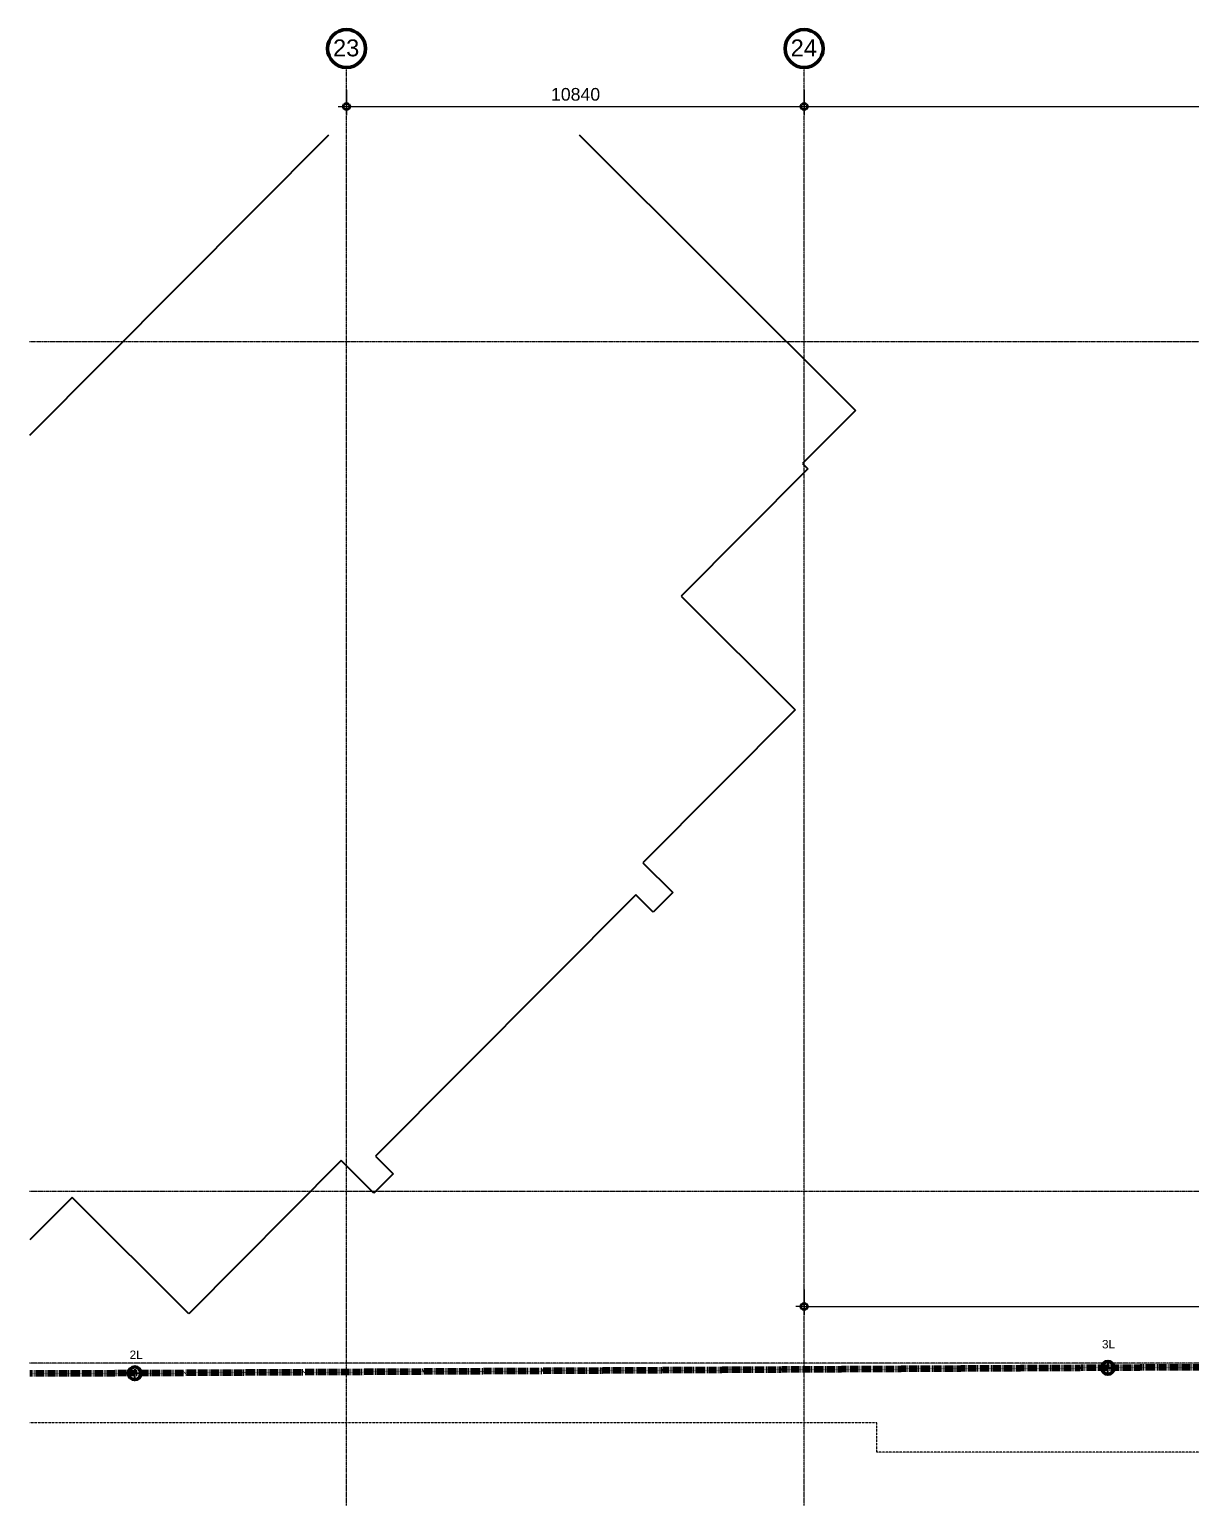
# Model space of a CAD drawing. Header units: millimetres. Extents: x -672391 to -598136, y -134 to 46410.
# Drawn here: x -672391 to -644914, y 8774 to 43773 of the extents above; entities that cross this region are included whole.
import ezdxf

# ---------------------------------------------------------------- set-up
doc = ezdxf.new("R2010")
doc.units = ezdxf.units.MM
for name, pattern in [('DPA_Grid _ Level 100', [10, 5.5, -1.6, 1.3, -1.6]), ('DPA_Hidden 100', [7.2, 4.7, -2.5]), ('DPA_ROW', [32.5, 15, -2.5, 5, -2.5, 5, -2.5])]:
    doc.linetypes.add(name, pattern=pattern)
for name, color, linetype, lineweight in [('A-ANNO-DIMS', 1, 'Continuous', 9), ('A-ANNO-DIMS-100', 1, 'Continuous', 9), ('A-ANNO-NOTE', 3, 'Continuous', 25), ('A-DETL', 1, 'Continuous', 70), ('A-MASS', 2, 'Continuous', 35), ('C-PROP-LINE', 10, 'DPA_ROW', 100), ('G-ANNO-TEXT', 3, 'Continuous', 9), ('S-GRID', 251, 'Continuous', 9), ('S-GRID-IDEN', 3, 'Continuous', 50)]:
    doc.layers.add(name, color=color, linetype=linetype, lineweight=lineweight)
doc.styles.add('Arial', font='arial.ttf', dxfattribs={"height": 400})
doc.styles.add('Arial_2', font='arial.ttf', dxfattribs={"height": 200})
doc.styles.add('Arial_3', font='arial.ttf', dxfattribs={"height": 300})
doc.dimstyles.new('DPA-DIM-3_0_C-C', dxfattribs={"dimscale": 304.8, "dimtxt": 306.07782, "dimasz": 0.492126, "dimexe": 0.656168, "dimexo": 0.0625, "dimgap": 0.164042, "dimtad": 1, "dimdec": 0, "dimzin": 0, "dimdsep": 46, "dimtxsty": 'Arial_3', "dimblk1": 'DOTBLANK', "dimblk2": 'DOTBLANK', "dimsah": 1, "dimcen": 0.09, "dimdle": 0.656168, "dimadec": 8, "dimazin": 0, "dimtfac": 1, "dimtdec": 4, "dimtix": 1, "dimtmove": 0, "dimatfit": 3, "dimfxl": 1.312336, "dimfxlon": 1, "dimtvp": 1, "dimtolj": 1, "dimtzin": 0, "dimarcsym": 2})
doc.dimstyles.new('DPA-DIM-3_0_C-T', dxfattribs={"dimscale": 304.8, "dimtxt": 306.07782, "dimasz": 0.492126, "dimexe": 0.656168, "dimexo": 0.0625, "dimgap": 0.164042, "dimtad": 0, "dimjust": 2, "dimdec": 0, "dimzin": 0, "dimdsep": 46, "dimtxsty": 'Arial_3', "dimblk1": 'DOTBLANK', "dimblk2": 'OBLIQUE', "dimsah": 1, "dimcen": 0.09, "dimdle": 0.656168, "dimadec": 8, "dimazin": 0, "dimtfac": 1, "dimtdec": 4, "dimtix": 1, "dimtmove": 2, "dimatfit": 3, "dimfxl": 1.312336, "dimfxlon": 1, "dimtvp": 1, "dimtolj": 1, "dimtzin": 0, "dimarcsym": 2})

# ---------------------------------------------------------------- blocks, each defined once
blk = doc.blocks.new('Family - ___-5116072-4212-01 ENLARGED ENTRANCE 2 GROUND LEVEL - REFLECTED CEILING PLAN')
at = {"layer": 'C-PROP-LINE'}
for p, q in [((-622767, 39048), (-637506, 39010)), ((-637506, 39010), (-637282, 12133)), ((-622689, 8774), (-622767, 39048)), ((-669897, 11951), (-672383, 11944)), ((-637282, 12133), (-669897, 11951))]:
    blk.add_line(p, q, dxfattribs=at)
blk = doc.blocks.new('Grid - 100 Scale-2291345-4212-01 ENLARGED ENTRANCE 2 GROUND LEVEL - REFLECTED CEILING PLAN')
at = {"layer": 'S-GRID-IDEN'}
blk.add_circle((0, 0), 4.5, dxfattribs=at)
blk = doc.blocks.new('DPA_GM_ROW_Node - Small-3986038-4212-01 ENLARGED ENTRANCE 2 GROUND LEVEL - REFLECTED CEILING PLAN')
at = {"layer": 'A-ANNO-NOTE'}
for p, q in [((0, 0), (-1, 0)), ((0, 1), (0, 0)), ((0, 0), (1, 0)), ((0, -1), (0, 0))]:
    blk.add_line(p, q, dxfattribs=at)
at = {"layer": 'A-ANNO-NOTE', "lineweight": 50}
blk.add_circle((0, 0), 1.5, dxfattribs=at)
blk = doc.blocks.new('DIMBLOCK1-4212-01 ENLARGED ENTRANCE 2 GROUND LEVEL - REFLECTED CEILING PLAN')
at = {"layer": 'A-ANNO-DIMS-100'}
for p, q in [((-654042, 42349), (-654042, 41749)), ((-654042, 41949), (-654042, 42349)), ((-632917, 42349), (-632917, 41749)), ((-632917, 41949), (-632917, 42349)), ((-654242, 41949), (-632917, 41949))]:
    blk.add_line(p, q, dxfattribs=at)
at = {"layer": 'A-ANNO-DIMS-100', "lineweight": 35}
for centre in [(-654042, 41949), (-632917, 41949)]:
    blk.add_circle(centre, 75, dxfattribs=at)
at = {"layer": 'A-ANNO-DIMS-100', "color": 0, "insert": (-644057, 42389), "char_height": 300, "width": 1384.41, "attachment_point": 1, "line_spacing_factor": 0.941778, "style": 'Arial_3'}
blk.add_mtext('21125', dxfattribs=at)
blk = doc.blocks.new('_DotBlank')
at = {"color": 0, "linetype": 'ByBlock', "lineweight": -2}
blk.add_line((-0.5, 0), (-1, 0), dxfattribs=at)
blk.add_circle((0, 0), 0.5, dxfattribs=at)
blk = doc.blocks.new('DIMBLOCK3-4212-01 ENLARGED ENTRANCE 2 GROUND LEVEL - REFLECTED CEILING PLAN')
at = {"layer": 'A-ANNO-DIMS-100'}
for p, q in [((-664882, 42349), (-664882, 41749)), ((-664882, 41949), (-664882, 42349)), ((-654042, 42349), (-654042, 41749)), ((-654042, 41949), (-654042, 42349)), ((-665082, 41949), (-653842, 41949))]:
    blk.add_line(p, q, dxfattribs=at)
at = {"layer": 'A-ANNO-DIMS-100', "lineweight": 35}
for centre in [(-664882, 41949), (-654042, 41949)]:
    blk.add_circle(centre, 75, dxfattribs=at)
at = {"layer": 'A-ANNO-DIMS-100', "color": 0, "insert": (-660039, 42389), "char_height": 300, "width": 1384.41, "attachment_point": 1, "line_spacing_factor": 0.941778, "style": 'Arial_3'}
blk.add_mtext('10840', dxfattribs=at)
blk = doc.blocks.new('DIMBLOCK99-4212-01 ENLARGED ENTRANCE 2 GROUND LEVEL - REFLECTED CEILING PLAN')
at = {"layer": 'A-ANNO-DIMS-100'}
for p, q in [((-654042, 13932), (-654042, 13332)), ((-654042, 13532), (-654042, 13932)), ((-654042, 13532), (-654042, 13932)), ((-654042, 13532), (-654242, 13532)), ((-654042, 13532), (-654042, 13332))]:
    blk.add_line(p, q, dxfattribs=at)
at = {"layer": 'A-ANNO-DIMS-100', "lineweight": 35}
blk.add_circle((-654042, 13532), 75, dxfattribs=at)
blk = doc.blocks.new('_None')
blk = doc.blocks.new('_Oblique')
at = {"color": 0, "linetype": 'ByBlock', "lineweight": -2}
blk.add_line((-0.5, -0.5), (0.5, 0.5), dxfattribs=at)
blk = doc.blocks.new('DIMBLOCK100-4212-01 ENLARGED ENTRANCE 2 GROUND LEVEL - REFLECTED CEILING PLAN')
at = {"layer": 'A-ANNO-DIMS-100'}
for p, q in [((-654042, 13932), (-654042, 13332)), ((-654042, 13532), (-654042, 13932)), ((-634836, 13932), (-634836, 13332)), ((-634836, 13532), (-634836, 13932)), ((-654042, 13532), (-634636, 13532))]:
    blk.add_line(p, q, dxfattribs=at)
at = {"layer": 'A-ANNO-DIMS-100', "lineweight": 35}
for q in [(-634936, 13432), (-634736, 13632)]:
    blk.add_line((-634836, 13532), q, dxfattribs=at)
at = {"layer": 'A-ANNO-DIMS-100', "color": 0, "insert": (-642643, 13972), "char_height": 300, "width": 1384.41, "attachment_point": 1, "line_spacing_factor": 0.941778, "style": 'Arial_3'}
blk.add_mtext('19207', dxfattribs=at)

msp = doc.modelspace()

# ---------------------------------------------------------------- linework, layer by layer
at = {"layer": 'A-DETL', "linetype": 'DPA_Hidden 100', "lineweight": 9}
for p, q in [((-652320.8, 10779), (-672382.6, 10779)), ((-652320.8, 10079), (-652320.8, 10779)), ((-633817.4, 10079), (-652320.8, 10079))]:
    msp.add_line(p, q, dxfattribs=at)
at = {"layer": 'A-MASS', "lineweight": 25}
for p, q in [((-672382.6, 34167.9), (-665299.5, 41276.9)), ((-659372.4, 41276.9), (-652825.9, 34754.2)), ((-652825.9, 34754.2), (-654078.9, 33496.7)), ((-653952, 33370.3), (-656957.2, 30354.2)), ((-654078.9, 33496.7), (-653952, 33370.3)), ((-656957.2, 30354.2), (-654255.5, 27662.3)), ((-654255.5, 27662.3), (-657862.2, 24042.4)), ((-657862.2, 24042.4), (-657156, 23338.8)), ((-658031.9, 23284.6), (-664197.7, 17096.3)), ((-657619.4, 22873.7), (-658031.9, 23284.6)), ((-657156, 23338.8), (-657619.4, 22873.7)), ((-665006.8, 16986.9), (-668620.6, 13360)), ((-664235.4, 16218.3), (-665006.8, 16986.9)), ((-664197.7, 17096.3), (-663777.6, 16677.7)), ((-663777.6, 16677.7), (-664235.4, 16218.3)), ((-671383.4, 16112.7), (-672382.6, 15109.8)), ((-668620.6, 13360), (-671383.4, 16112.7))]:
    msp.add_line(p, q, dxfattribs=at)
at = {"layer": 'S-GRID', "linetype": 'DPA_Grid _ Level 100'}
for p, q in [((-664882.4, 8816.5), (-664882.4, 42872.7)), ((-654042.4, 8816.5), (-654042.4, 42872.7)), ((-672390.7, 36389), (-599857.6, 36389)), ((-599857.6, 16252), (-672390.7, 16252)), ((-599857.6, 12194), (-672390.7, 12194))]:
    msp.add_line(p, q, dxfattribs=at)

# ---------------------------------------------------------------- block references
at = {"layer": 'A-ANNO-NOTE', "xscale": 100, "yscale": 100, "zscale": 100}
for p in [(-669897.2, 11951), (-646847.4, 12079.9)]:
    msp.add_blockref('DPA_GM_ROW_Node - Small-3986038-4212-01 ENLARGED ENTRANCE 2 GROUND LEVEL - REFLECTED CEILING PLAN', p, dxfattribs=at)
at = {"layer": 'C-PROP-LINE'}
msp.add_blockref('Family - ___-5116072-4212-01 ENLARGED ENTRANCE 2 GROUND LEVEL - REFLECTED CEILING PLAN', (0, 0), dxfattribs=at)
at = {"layer": 'S-GRID-IDEN', "xscale": 99.99999999999993, "yscale": 99.99999999999993, "zscale": 99.99999999999993}
for p in [(-664882.4, 43322.7), (-654042.4, 43322.7)]:
    msp.add_blockref('Grid - 100 Scale-2291345-4212-01 ENLARGED ENTRANCE 2 GROUND LEVEL - REFLECTED CEILING PLAN', p, dxfattribs=at)

# ---------------------------------------------------------------- texts
at = {"layer": 'G-ANNO-TEXT', "color": 7, "char_height": 200, "width": 384.81, "attachment_point": 1, "style": 'Arial_2'}
for s, insert in [('3L', (-646986.8, 12740)), ('2L', (-670020.9, 12488.7))]:
    msp.add_mtext(s, dxfattribs=dict(at, insert=insert))
at = {"layer": 'S-GRID-IDEN', "lineweight": 9, "char_height": 400, "width": 753.586, "attachment_point": 1, "style": 'Arial'}
for s, insert in [('23', (-665201.2, 43538.6)), ('24', (-654361.2, 43538.6))]:
    msp.add_mtext(s, dxfattribs=dict(at, insert=insert))

# ---------------------------------------------------------------- dimensions: what is measured, and where the dimension line sits
at = {"layer": 'A-ANNO-DIMS'}
for base, p1, p2, override, picture, middle in [((-654042.4, 41949.3), (-664882.4, 42349.3), (-654042.4, 42349.3), {"dimpost": '<>', "dimfxl": 10840}, 'DIMBLOCK3-4212-01 ENLARGED ENTRANCE 2 GROUND LEVEL - REFLECTED CEILING PLAN', (-659462.4, 42152.5)), ((-632917.4, 41949.3), (-654042.4, 42349.3), (-632917.4, 42349.3), {"dimpost": '<>', "dimfxl": 21125}, 'DIMBLOCK1-4212-01 ENLARGED ENTRANCE 2 GROUND LEVEL - REFLECTED CEILING PLAN', (-643479.9, 42152.5))]:
    dim = msp.add_linear_dim(base=base, p1=p1, p2=p2, dimstyle='DPA-DIM-3_0_C-C', override=override, dxfattribs=at)
    dim.commit()
    dim.dimension.update_dxf_attribs({"geometry": picture, "text_midpoint": middle})
dim = msp.add_linear_dim(base=(-654042.4, 13532.5), p1=(-654042.4, 13673.9), p2=(-654042.4, 13673.9), text=' ', dimstyle='DPA-DIM-3_0_C-T', override={"dimpost": '<>', "dimblk": 'None', "dimse1": 1, "dimse2": 1, "dimsd1": 1, "dimsd2": 1, "dimfxl": 0}, dxfattribs=at)
dim.commit()
dim.dimension.update_dxf_attribs({"geometry": 'DIMBLOCK99-4212-01 ENLARGED ENTRANCE 2 GROUND LEVEL - REFLECTED CEILING PLAN', "text_midpoint": (-654042.4, 13532.5)})
dim = msp.add_linear_dim(base=(-634835.6, 13532.5), p1=(-654042.4, 13932.5), p2=(-634835.6, 13932.5), dimstyle='DPA-DIM-3_0_C-T', override={"dimpost": '<>', "dimfxl": 19206.763213}, dxfattribs=at)
dim.commit()
dim.dimension.update_dxf_attribs({"geometry": 'DIMBLOCK100-4212-01 ENLARGED ENTRANCE 2 GROUND LEVEL - REFLECTED CEILING PLAN', "text_midpoint": (-641951.2, 13771.9), "dimtype": 160})

doc.saveas('drawing.dxf')
